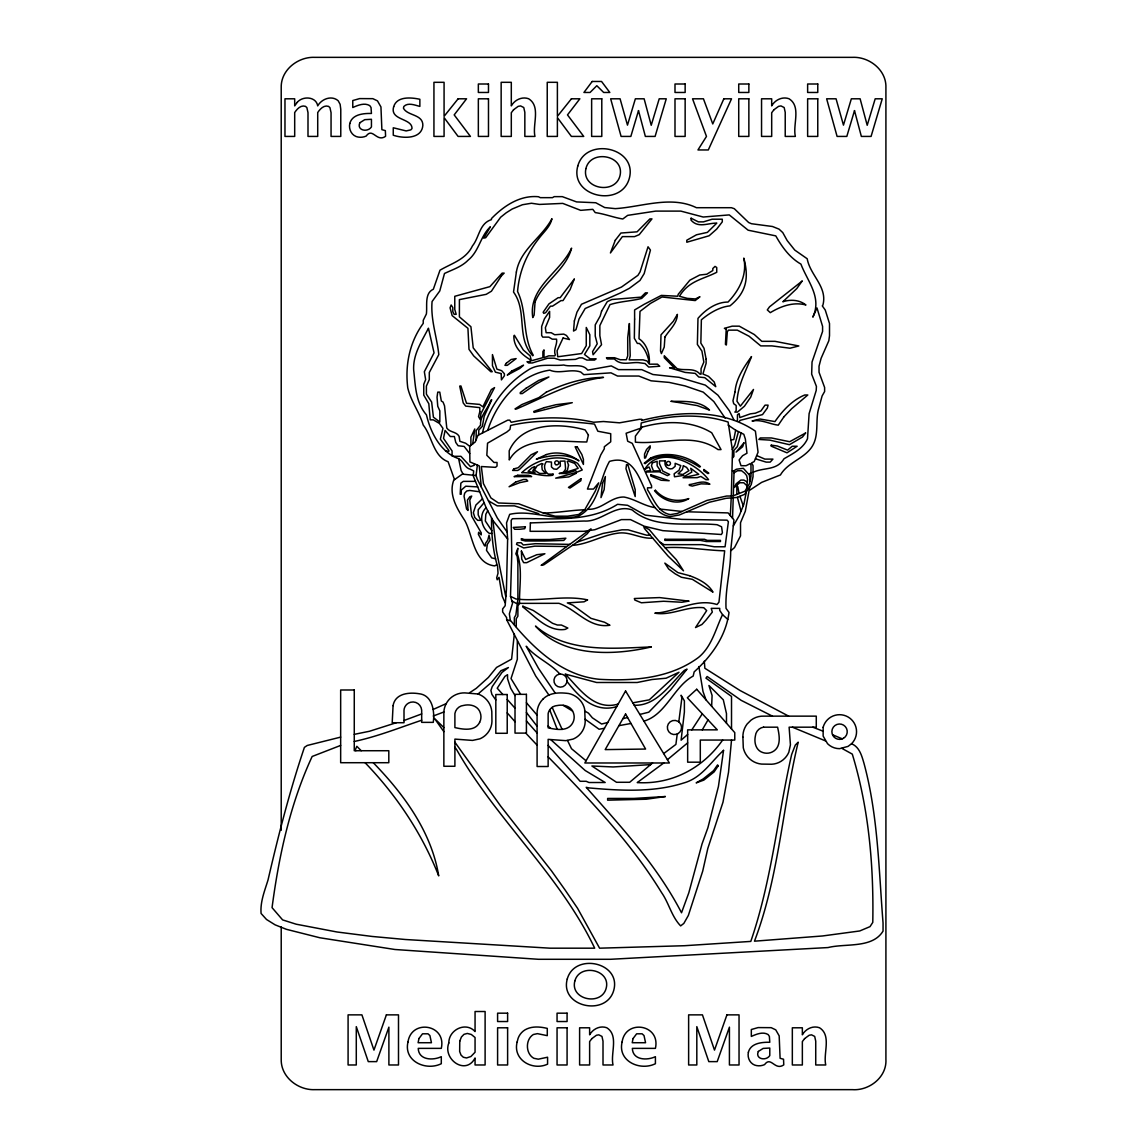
<?xml version="1.0" encoding="UTF-8"?>
<svg xmlns="http://www.w3.org/2000/svg" width="1147" height="1147" viewBox="0 0 1147 1147"><rect width="100%" height="100%" fill="white"/><g stroke="black" fill="none" stroke-linecap="round" stroke-linejoin="round"><path stroke-width="1.5" d="M733.291 495.805L734.08 470.743L736.317 469.252L743.299 468.277L749.335 474.944L750.109 480.98M732.546 518.243L733.22 498.013M481.296 486.973L479.274 465.897L469.912 461.911L469.697 446.269L475.288 441.91L477.926 435.33L507.734 420.16L509.755 420.16L511.189 422.297C538.172 416.519 566.661 416.318 593.616 422.254L603.422 421.508L619.538 422.827L639.467 419.3L641.775 419.3L641.603 420.49C678.594 410.984 722.782 408.748 755.414 431.157L758.052 452.205L754.21 461.567L751.514 462.944L753.034 465.567L753.034 476.722L751.242 484.622L744.575 494.357L737.091 497.44L726.008 498.328L709.233 502.286L679.167 515.032L670.178 516.566C639.18 512.25 646.378 450.628 609.487 461.395C599.279 479.274 599.035 505.354 578.662 516.035C555.478 522.2 532.695 509.153 509.698 514.329L506.544 522.86L507.634 539.033L506.429 589.673L505.153 605.745L502.644 608.914L502.644 611.953L506.659 617.703L506.659 619.724L535.721 676.042L548.911 695.053M730.324 515.577L731.198 498.314M731.313 496.02L732.503 450.671L728.116 422.053C699.928 412.963 669.404 415.071 641.216 422.999L640.729 428.921M749.808 486.715L745.321 511.261L740.518 522.717L740.518 535.893L734.51 547.578L730.682 550.904C730.797 570.116 725.076 589.042 726.037 608.369L729.019 612.455C725.836 636.399 711.513 656.127 694.164 671.884L693.189 676.056C673.834 686.48 666.092 714.724 643.926 721.133M491.547 517.914C491.332 534.129 492.981 551.119 497.583 566.532L498.027 573.213L496.68 577.816L497.196 579.78L499.017 577.342L502.257 596.311L505.153 602.792M514.343 633.961L511.605 659.138L496.536 667.454L488.35 677.461L476.306 688.315L469.539 692.788M474.428 463.646L474.27 465.266L470.485 466.657L460.922 456.32L452.821 456.32M730.682 550.904L733.937 519.921L728.101 512.91L686.838 511.777M746.783 488.192L747.529 479.575L746.668 475.618L744.761 473.252L741.593 470.743L737.535 470.743L734.037 472.793M507.16 532.065L497.296 517.957L477.295 479.231L476.062 475.518L477.41 464.922M677.246 733.922L675.898 744.417L663.683 753.593M678.795 721.936L681.848 698.179L681.103 695.225L684.386 700.86L684.386 712L681.103 740.188L687.655 734.481M746.367 491.748L743.916 504.121L739.356 515.404L733.306 525.957M728.116 425.093L735.657 430.211L733.793 439.516L730.682 440.047M711.642 706.294L712.086 695.483L708.932 685.49L723.298 699.799L726.481 713.62L726.481 723.198M738.453 431.616L734.768 445.022L732.302 449.452M741.134 432.964L737.335 446.656L733.879 450.355L733.879 456.434L732.503 457.94M482.428 433.036C488.378 407.4 505.253 384.589 527.419 370.538C538.674 362.595 551.463 366.466 563.736 365.004C571.235 367.456 582.289 362.796 587.751 370.123L611.265 365.907L618.462 369.635L641.761 369.635L652.901 374.51L679.081 377.334L705.305 385.12L717.979 395.228L729.363 410.755L733.865 419.831M487.719 430.34C496.737 402.095 519.132 374.696 549.771 370.151C559.521 374.323 570.489 368.474 580.712 372.015L583.794 374.653L611.007 372.847L617.53 376.044L638.807 376.044L651.08 380.818L669.203 382.41L685.017 385.908L703.24 392.145L713.835 401.579L725.205 418.196M739.471 421.58L739.958 420.39L762.511 414.597L767.329 408.074L768.089 405.135L765.049 405.135L760.934 410.913L755.357 413.192L750.339 413.852L739.829 417.58L739.155 413.58L737.449 414.698L737.449 420.777M665.074 547.721C685.189 546.388 704.774 550.288 724.675 550.818L718.954 602.175L717.018 604.526C695.727 597.802 675.898 612.039 654.837 613.186C671.497 615.982 686.981 605.874 703.814 607.752L706.667 610.62L695.526 627.552L701.921 624.484L706.065 620.025L712.344 612.068L711.212 608.369L719.728 608.369L719.728 610.405L722.538 614.62C715.484 629.416 711.771 646.564 698.509 657.432C670.206 678.393 633.732 681.232 599.695 679.325C562.188 675.812 533.842 648.786 510.888 620.9L506.659 619.724M708.014 719.9L702.279 729.85M702.308 713.792L691.813 729.85M487.719 510.702L485.826 514.286L485.339 520.982L491.834 530.746M549.714 709.85L549.155 710.767A9.577 9.577 0 0 0 548.137 713.821L548.137 727.829C556.41 729.678 568.138 731.843 572.855 722.639A12.187 12.187 0 0 0 573.543 713.176C571.392 706.05 563.521 704.186 556.998 705.591A10.036 10.036 0 0 0 552.868 706.91L551.951 707.513A9.793 9.793 0 0 0 549.714 709.85L557.155 729.119M584.755 509.784L595.221 491.26L598.705 482.844L593.515 489.066L587.436 489.066L600.741 454.929L604.311 448.792L604.311 446.757L610.72 441.81L610.72 433.695L597.845 431.229L594.504 424.075C566.704 420.92 538.072 418.999 510.644 425.451L509.956 429.437L506.831 432.032L487.547 443.172L486.83 455.287L493.999 462.456L497.038 462.456L497.038 466.04L495.49 467.345L481.339 466.542L483.432 483.59L490.945 497.956L498.458 502.974L518.673 503.777L543.348 513.024L555.091 516.179L567.65 516.179L578.676 514.501L584.755 509.784C570.848 510.2 557.241 512.881 543.348 513.024M445.566 451.144L448.878 451.301L448.878 450.499L440.348 439.201L442.957 428.376L439.416 423.429L433.294 419.845L430.211 419.845L428.82 403.73L423.745 395.084L423.745 384.317L425.652 379.614L424.333 371.728L434.053 352.832L428.448 328.214C421.738 341.39 412.877 354.366 413.666 370.022C415.443 385.621 415.472 402.196 426.455 414.884C430.526 432.491 440.548 452.305 458.628 458.7C463.574 461.051 464.521 467.933 470.413 469.281L473.682 470.93L473.195 475.733L486.113 507.662C478.528 514.845 481.353 527.663 489.296 533.369L492.006 533.369M722.639 740.059C702.91 768.175 671.87 784.677 637.23 782.598L663.755 762.984M484.091 502.673L478.184 509.798L478.184 514.86L480.736 520.351L477.697 520.351L474.815 517.512L473.353 512.652L475.905 505.024L482.5 498.73M667.411 759.715L687.655 742.869M496.493 564.811L494.773 565.901C473.553 563.621 473.051 535.549 464.822 520.609C457.137 508.924 448.377 494.715 453.725 480.22L462.313 474.112L476.062 475.518M652.557 762.984L629.674 782.283L616.498 782.283L591.895 765.995L613.143 766.956L650.621 764.605M577.213 542.087L587.336 533.656L590.992 528.796L541.155 565.342L543.707 564.898L577.213 542.087L603.078 533.427L622.004 529.828L628.083 529.828L646.55 535.19L650.177 535.19M749.622 490.285L761.651 482.371L780.433 474.958C787.559 462.671 803 459.072 811.316 447.717C819.316 436.477 815.402 422.741 818.227 410.124L822.112 395.944L824.621 391.528L824.621 387.485L819.03 372.259L819.03 366.18L821.094 358.337L828.837 340.716L829.51 335.684L829.51 323.526L825.252 310.048L822.313 305.905L822.915 305.102C827.718 286.779 810.155 275.438 807.187 258.749L794.771 250.089L787.186 240.569L782.77 232.597L779.057 229.142L772.476 226.504L751.457 223.722L748.661 222.518L734.281 208.682L731.399 207.707L696.43 207.707C671.038 195.277 641.617 206.976 615.279 208.639L604.698 207.55L595.78 202.747L576.568 201.915L562.302 196.639L554.202 196.639L552.453 197.657L540.294 197.657L538.488 196.739C520.021 194.961 503.719 205.944 491.432 218.604L491.432 219.622C479.26 223.421 479.417 237.329 472.449 245.917C465.926 259.537 451.717 263.28 439.989 270.205L433.351 289.23C424.218 293.259 427.458 306.134 426.383 313.991L423.229 320.343L423.229 323.382C409.637 342.035 404.934 365.076 407.758 387.858C410.884 401.278 419.429 412.146 423.229 425.064C432.132 436.319 433.279 456.42 448.119 461.725L454.499 479.561M478.055 693.992A21.062 21.062 0 0 1 484.851 697.964L486.715 699.813A20.374 20.374 0 0 1 491.805 711.57L491.948 721.678A19.47 19.47 0 0 1 485.984 734.783A20.044 20.044 0 0 1 479.804 738.854L472.535 740.417L454.9 739.112L454.9 766.268L443.86 766.268L443.86 713.993C443.516 707.498 446.584 701.032 451.732 697.104A20.746 20.746 0 0 1 464.822 692.888L478.055 693.992L491.346 682.479L500.952 670.708L508.422 667.54L501.97 672.443L492.221 686.652L490.902 690.48L491.905 694.408L495.819 699.957M443.889 711.986L433.251 716.015M640.399 428.318L626.119 433.265L627.667 441.222L632.269 443.344L651.568 485.769L651.568 487.79L647.539 487.79L647.539 489.812C653.69 499.045 657.819 512.422 670.264 514.602L677.275 513.483L706.896 500.436L726.653 496.02L732.732 496.02L744.991 491.188L749.651 483.36L750.984 476.378L750.984 465.238L750.152 463.646L746.08 465.711L741.019 465.711L739.112 459.947L742.568 455.717L746.969 453.223L745.378 439.129L743.815 434.312L735.657 430.211M446.197 703.627L433.15 709.463M732.503 470.743L734.08 470.743M421.68 713.936L404.002 720.502M748.647 473.983L750.984 473.109M753.034 472.335C763.945 467.087 776.605 470.973 784.032 458.757C792.907 453.581 803.115 448.678 807.502 438.771L809.108 413.651L816.205 390.467L816.42 386.424L811.66 374.151L812.033 362.008L822.585 331.426L822.585 326.365L816.994 307.97L812.836 317.131C822.17 297.245 807.574 281.603 800.921 264.111C789.666 257.659 782.125 247.121 775.788 235.881L748.131 230.203L729.263 214.905L703.211 217.027L680.845 211.105L655.711 211.105L627.667 215.364L622.792 218.991C613.616 217.457 604.641 213.916 595.236 212.596L592.798 209.342L580.683 210.345L562.747 203.392L539.463 204.424L531.448 203.248L522.444 204.74L512.164 209.026L506.171 212.826L500.622 217.256L485.683 237.716L483.69 238.117L490.386 226.805C480.407 235.938 479.145 251.25 468.162 260.125C461.696 266.807 452.664 269.574 444.491 273.473L439.774 290.965L432.075 301.546C430.498 319.64 436.978 336.96 438.799 354.609L429.293 372.503L429.293 379.6L426.397 386.08L426.397 394.181L431.659 402.081L433.408 417.178L439.846 422.024L439.846 410.87L437.753 406.267L437.036 397.149L437.753 392.131L439.774 392.131L441.323 401.006L443.057 402.067L444.534 405.837L446.771 428.003C449.767 432.591 456.391 431.444 459.087 436.29L459.875 441.294L465.639 443.229L469.697 446.269M421.68 720.23C399.242 727.786 377.463 736.546 354.265 741.478M340.659 745.421L312.156 756.475C290.162 803.803 278.864 856.106 272.054 907.65L282.621 919.908L296.141 924.195L336.96 931.981L372.144 936.454L405.45 939.508L550.101 948.182L594.691 948.182C559.636 874.688 496.637 820.162 456.664 749.679L454.9 747.199M396.303 722.725L369.463 731.27L354.265 734.352M607.738 722.495L601.602 724.029L592.354 717.793L588.454 713.133L584.941 711.154M622.893 718.696L627.581 717.52M639.854 714.438L648.786 712.201L670.694 689.691L687.039 669.131L684.286 670.422C670.034 684.358 656.442 706.065 634.262 705.262M340.659 737.12L307.253 745.464L304.414 747.357C289.79 790.656 278.406 835.159 268.025 879.978C264.685 890.861 260.111 901.857 261.086 913.471L266.52 919.493L275.122 924.855L286.435 929.328L319.841 937.759L394.926 949.501L538.502 959.293L610.448 959.293L828.019 947.565C845.525 943.149 872.337 948.727 883.047 931.106L883.047 923.005C878.803 869.727 878.043 815.23 863.978 763.314C861.798 755.873 859.49 746.926 851.518 743.743M604.469 728.273L599.092 729.234L585.142 719.241M618.907 725.664L630.993 723.47M588.081 509.297C601.63 510.014 610.706 496.622 624.025 497.038C634.85 499.045 643.782 505.841 654.708 507.562M618.161 704.072C594.232 711.054 579.593 688.903 565.213 674.063L596.626 682.494L637.159 682.494L652.026 679.511L666.12 678.207L678.995 672.257L649.302 699.842L632.8 702.839M616.713 706.638C595.035 713.162 579.12 697.19 566.962 681.39M477.726 486.916L465.768 486.199L461.18 490.185L461.18 494.242L460.176 494.242L460.85 483.145L463.316 481.367L475.475 481.367M586.06 760.791L571.493 748.69L567.521 740.503M479.69 491.791L469.711 490.443L466.729 490.988L464.664 493.224L464.048 496.207L466.585 509.067L468.062 510.458L467.446 500.078L469.811 496.78L471.718 496.063L469.754 500.106L471.704 516.193L481.224 532.853L481.224 534.889L478.614 532.294L478.371 534.316L484.536 545.872L485.468 545.872L485.468 543.434L487.79 540.108L489.023 535.19L490.113 540.108L487.332 544.338L486.514 550.359L491.676 557.886L495.604 558.833M652.7 538.115C640.499 539.147 629.631 531.09 617.373 533.255C601.96 535.334 587.909 544.295 572.582 545.355M763.587 727.184L777.594 727.184C779.444 735.456 781.609 747.184 772.404 751.902A12.187 12.187 0 0 1 762.941 752.59C755.816 750.439 753.966 742.553 755.357 736.044A9.821 9.821 0 0 1 763.587 727.141M681.848 511.462L659.64 509.01M755.515 458.814L766.124 462.112L770.182 462.112L772.906 459.115L764.877 459.115L756.948 455.674M569.586 544.381L535.348 543.707L523.261 544.968L521.154 542.76L517.111 542.76L516.508 544.381L523.735 547.965L534.731 546.144L566.374 546.502M822.657 731.026L812.807 727.184M832.593 734.783L842.242 738.826M825.338 740.833L792.391 727.184M538.818 513.67L514.458 505.856L497.196 505.856L488.464 500.838M841.884 748.374L852.293 754.109C868.838 808.477 873.799 865.741 872.781 922.389L870.014 926.633L859.734 930.963L822.585 935.966L754.468 941.185C778.813 877.211 782.383 808.148 798.183 742.181L795.315 745.048L791.645 754.497C777.58 816.664 771.616 880.953 750.783 941.415L684.472 945.716L599.58 948.182L577.543 908.266L564.998 889.843L551.478 870.845L500.809 806.284L454.9 742.209M788.663 716.144L739.973 690.465L704.875 668.271L704.301 661.202M659.74 542.029L676.386 559.765L683.512 570.833L668.128 556.137L644.399 528.437L643.969 526.674L649.274 529.642L659.74 542.029L664.07 544.653L702.294 544.653L714.266 546.775L725.076 546.775L728.388 521.727L727.112 520.15L681.533 519.376L645.302 515.132L627.595 505.297L617.559 504.307C586.533 524.036 547.176 517.584 512.336 518.745L511.175 520.408L511.777 553.829L510.501 596.368L515.978 599.006C539.85 601.802 564.166 594.806 587.622 599.895L584.052 601.817L567.321 602.906L572.941 605.243L590.977 618.348L604.612 622.262L609.917 625.244C589.042 628.57 576.712 609.516 558.947 603.322L516.207 603.379L511.849 600.87M772.433 716.144L741.163 700.344L707.14 676.501L705.95 678.149L731.514 696.415L731.514 728.918M747.486 482.113L743.916 480.077L740.876 480.077L736.145 483.79L734.367 487.432L739.7 482.758L743.743 482.758L747.055 485.855M563.163 705.319L572.482 711.025M550.904 739.772L585.199 770.526L605.186 782.512L588.97 782.512L586.189 781.293L580.138 781.293L548.137 745.378M722.538 614.62L727.829 619.452M469.697 453.581L464.148 446.427L458.112 445.739L455.76 442.427L454.37 436.52L450.312 436.52L445.093 430.426L443.516 438.369L452.061 450.943L452.061 456.004M548.137 726.008L550.46 728.288M443.86 727.614L434.355 718.28L443.86 731.657M361.233 750.726L356.817 746.31L355.269 749.966L355.842 750.726M373.262 762.712C403.701 793.996 431.473 831.776 438.713 875.878C422.182 833.711 396.518 795.244 365.076 762.712M559.951 674.135C550.202 663.109 535.735 657.776 526.201 646.22L538.517 668.371L555.32 693.247M515.017 721.707L507.218 712.875M525.756 733.105L537.097 745.134M548.137 756.862C589.429 799.158 630.563 841.955 661.604 892.638C668.988 903.205 671.54 916.525 680.644 925.901L683.841 923.407L688.343 915.478L702.71 871.132L707.828 848.393L722.997 802.169L728.517 772.275L731.514 740.059M537.097 715.111L526.416 702.724M502.859 694.523L497.225 688.214L504.995 676.329L507.548 674.68L507.548 678.737L510.73 688.358L515.017 695.555M507.218 699.426L515.017 708.186M526.416 720.99L537.097 732.976M507.634 539.033L492.938 520.509L486.113 507.662M505.755 596.583L496.465 550.703L492.938 520.509M526.416 712.473L537.097 726.252M520.638 694.336L511.017 678.565L517.326 659.31L517.326 641.073M463.159 474.112L461.137 470.585L458.628 458.7M552.166 707.384L562.159 729.463M743.256 505.77L739.915 496.278M739.055 493.54L737.822 486.744L736.804 485.798L736.876 494.386M741.034 511.247L737.392 497.311M510.501 596.368L512.551 603.164L509.368 613.831L510.329 620.541M698.853 666.55L703.011 691.526L705.993 699.856M478.629 434.971L478.844 429.953L482.371 426.326L484.163 416.361L491.748 399.816L490.844 400.289C487.991 408.963 479.905 415.615 480.536 425.15L476.177 430.598L476.177 439.717M516.265 626.792L516.265 618.692L517.885 616.125L517.885 605.989L519.519 603.379C519.175 586.992 522.774 569.242 517.254 553.772L517.87 548.237L515.835 553.772L517.211 556.481L517.885 562.517L517.885 599.006L515.878 614.978L514.358 617.616L514.358 624.714M472.722 443.903L474.772 428.978L470.887 437.236L470.887 445.337M281.216 830.328L281.216 87.588C280.728 70.039 298.019 56.59 314.765 57.35L852.35 57.35C869.125 56.475 886.531 69.996 885.914 87.588L885.914 1059.412C886.946 1077.148 869.225 1090.883 852.35 1089.65L314.765 1089.65C298.034 1090.353 280.8 1076.947 281.216 1059.412L281.216 926.977M706.136 359.24L706.122 363.298L702.925 373.979L708.516 376.388L714.237 382.023L715.757 386.668L704.788 377.678L698.738 377.005L695.211 373.377L685.117 372.417L669.604 367.814L674.651 368.273L664.271 357.721L664.271 355.771L677.103 368.631C684.716 371.069 694.179 367.226 700.043 374.151L701.061 374.151L701.061 368.631L703.842 362.108L701.935 351.125L697.376 344.43L697.978 318.379C705.362 309.79 716.345 301.976 728.03 302.062C739.385 290.119 747.285 275.036 743.801 258.089C748.905 277.359 746.998 291.983 729.994 305.862C719.398 306.98 709.434 313.059 701.362 319.812L700.846 343.111L704.029 348.301L706.136 359.24M742.898 737.105L743.285 747.787A21.119 21.119 0 0 0 747.973 757.135L749.823 758.999A20.374 20.374 0 0 0 761.594 764.088L771.702 764.232A19.47 19.47 0 0 0 784.792 758.267A20.044 20.044 0 0 0 788.864 752.088L790.426 744.819L789.122 727.184L816.277 727.184L816.277 716.144L764.002 716.144A19.829 19.829 0 0 0 751.07 720.115L747.127 724.015A20.746 20.746 0 0 0 742.898 737.105M530.373 522.917L530.1 531.319L583.837 531.319L594.863 529.713L621.387 519.605L630.506 519.605L644.141 526.186L662.851 530.66L721.377 534.502L722.409 532.753L721.578 526.788L717.133 524.724C689.046 521.957 655.31 529.785 632.198 509.971C614.835 503.605 601.257 522.315 584.052 521.025L530.373 522.917M650.908 474.786L650.865 476.034L661.159 480.263L669.174 480.722L650.908 474.786M634.606 319.067L634.348 338.308L637.345 343.44L639.366 343.44C645.087 348.33 647.725 355.67 649.374 362.724C649.804 353.864 646.736 343.828 638.994 338.723L639.997 311.411L650.478 303.41L661.977 296.987L695.211 300.571L699.942 296.758L695.369 298.951L687.282 298.363L679.454 296.284C688.73 280.771 702.695 279.438 716.732 272.298L716.732 267.509L715.025 266.405L712.817 268.498L712.817 270.52L706.767 274.233L699.713 275.008L689.849 280.198L678.235 294.263L677.719 296.227L661.303 295.41L644.213 304.285L634.606 309.948L634.606 319.067M726.209 329.232L725.42 344.415L726.352 345.018L727.313 331.884L728.374 330.15L737.335 330.15L749.034 336.214L760.748 345.892L771.902 345.892L789.996 348.215L798.828 345.964L774.999 341.333L761.823 341.333L754.31 334.537L739.285 326.164L732.187 326.164L724.388 328.343L726.209 329.232M665.418 460.893C663.439 465.51 667.654 470.026 672.343 468.65L675.153 466.342L675.153 463.302L680.788 465.582L679.067 470.27L674.121 473.797L674.508 476.794L682.938 475.503L684.831 476.22L691.813 472.105L690.68 468.263L698.752 474.313L683.067 477.74L697.175 477.654L700.817 476.421L705.95 479.675L708.531 479.675C695.412 462.141 658.908 444.964 644.772 469.395L649.016 466.958L650.679 470.643L646.65 471.087L646.248 472.019L659.425 471.804L667.382 475.647L669.633 474.471L662.808 471.13L659.496 463.761L659.496 460.893L665.418 460.893M448.821 1042.967C442.455 1059.369 465.911 1075.943 475.059 1057.964L475.059 1064.975L485.109 1064.975L485.109 1011.511L475.059 1011.511L475.059 1031.554C465.825 1021.317 448.649 1029.791 448.821 1042.967M691.125 218.217L691.01 220.109C698.208 228.482 707.871 222.977 716.789 223.12L707.412 232.368L696.53 234.777L686.795 240.21L686.795 242.232L709.104 235.78L716.703 229.085L722.28 221.873L722.28 219.206L712.144 219.206L703.426 221.873L698.365 221.873L691.125 218.217M521.455 538.66L521.355 539.993L525.283 540.983L544.538 540.983L563.794 540.438L565.858 538.201L549.7 539.534L524.365 539.534L521.455 538.66M407.988 1042.006C403.328 1061.161 425.924 1071.327 441.294 1063.713L441.294 1056.674C433.079 1060.645 418.612 1060.301 418.239 1048.372L441.294 1048.372C446.713 1024.271 411.329 1018.765 407.988 1042.006M501.182 373.564L501.425 379.886L504.393 375.786L504.393 373.75L501.712 370.71L496.895 369.133L492.45 354.595L492.45 365.75L495.432 372.187L501.182 373.564M521.398 551.076L521.727 559.119L523.663 562.675L526.702 562.675L544.897 553.743L536.839 554.704L525.684 559.492L521.398 551.076M622.104 1042.006C617.444 1061.161 640.04 1071.327 655.41 1063.713L655.41 1056.674C647.195 1060.645 632.728 1060.301 632.355 1048.372L655.41 1048.372C660.83 1024.271 625.445 1018.765 622.104 1042.006M517.139 1042.035C512.523 1059.756 532.495 1071.183 547.578 1064.158L547.578 1057.219L538.301 1059.183L533.857 1058.294C525.469 1053.706 525.24 1039.469 533.355 1034.508L537.427 1033.648L547.277 1035.655L547.277 1028.4C539.979 1026.651 531.778 1025.948 525.025 1029.848A16.431 16.431 0 0 0 518.129 1038.236L517.139 1042.035M574.375 320.931L573.543 331.039L575.98 329.662L579.049 318.952L585.185 308.5L620.427 292.972L629.416 288.298L639.983 280.456L644.198 273.56L650.435 250.06L648.041 246.791L640.069 271.882L637.933 275.337L621.488 287.051L581.472 304.27L576.955 312.185L574.375 320.931M664.93 539.276L664.83 540.38L700.301 540.38L706.28 541.527L720.459 541.527L720.459 540.38L707.283 540.38L704.459 539.276L664.93 539.276M771.228 445.151L771.142 446.14L786.985 452.821L797.165 446.24L792.262 446.24L787.588 450.14L777.25 445.982L771.228 445.151M585.916 168.623C581.285 189.069 615.466 195.162 620.04 175.505C624.671 155.074 590.49 148.981 585.916 168.623M568.539 465.051L567.493 469.955L564.697 472.722L578.174 468.392L574.719 463.402L568.123 460.951L567.249 461.467L568.539 465.051M393.693 106.685C389.478 120.607 412.289 117.969 412.002 128.55L410.827 129.869L406.153 130.93L393.263 127.776L393.263 135.217C403.084 138.572 421.766 139.361 422.842 125.353C422.999 114.026 407.4 116.005 403.443 108.191L403.844 106.47C408.002 102.169 414.956 105.194 419.859 106.399L419.859 99.273C411.214 97.409 396.905 96.033 393.693 106.685M459.761 1041.161L459.66 1051.541L461.037 1055.111L463.331 1057.247L466.528 1057.964L470.887 1056.53L475.059 1052.243L475.059 1037.505L471.302 1034.465L467.302 1033.447L463.99 1034.336L461.409 1037.003L459.761 1041.161M349.792 123.503C348.645 128.693 351.011 134.471 356.115 136.522A13.535 13.535 0 0 0 366.194 136.049C372.718 127.002 376.546 142.687 385.593 136.307L385.349 130.629L381.879 129.654L380.947 106.943L377.478 100.879L372.861 98.671L359.628 98.599L352.774 100.549L352.774 107.531C357.878 105.266 364.488 102.427 369.778 105.639L371.026 107.474L371.442 113.467C363.542 113.281 352.186 114.256 349.792 123.503M602.49 483.504L600.985 497.612L604.139 489.64L605.372 476.564L602.49 483.504M723.556 750.353L718.438 786.441L707.914 827.69L702.05 843.877L688.817 892.782L681.519 912.768C657.288 865.928 621.057 826.528 586.189 787.329L588.985 787.917C620.24 790.67 653.145 792.649 683.397 783.086C701.462 778.196 710.624 762.182 723.556 750.353M748.389 1052.215C747.242 1057.333 749.593 1063.054 754.64 1065.076A13.363 13.363 0 0 0 764.59 1064.602C771.042 1055.656 774.827 1071.155 783.774 1064.86L783.53 1059.24L780.103 1058.294L779.171 1035.841L775.745 1029.848L771.185 1027.669L758.11 1027.583L751.328 1029.519L751.328 1036.429C756.375 1034.193 762.913 1031.368 768.132 1034.551L769.379 1036.372L769.78 1042.279C761.981 1042.107 750.755 1043.067 748.389 1052.215M629.388 323.597L627.71 337.691L627.71 355.928L626.334 359.742L620.255 359.742L614.52 357.721L606.433 357.721L607.222 358.954L614.319 358.954C621 365.979 629.961 362.165 638.162 362.595L645.03 363.527L648.672 367.054L659.726 366.237L657.503 364.173L649.388 364.173L646.951 360.932L643.051 359.843L629.158 359.843L630.205 355.928L629.388 323.597M671.138 401.307L697.132 405.551L709.506 410.067C699.67 400.145 684.028 401.536 671.138 401.307M516.379 271.997L513.526 292.055C527.62 311.267 515.906 338.121 532.782 355.756L533.212 355.14C522.086 335.67 527.348 311.597 517.555 291.51C519.147 271.825 526.545 254.046 538.703 238.734C543.348 232.382 550.345 226.69 551.951 218.676C541.785 237.716 520.121 249.573 516.379 271.997M823.145 727.284L823.145 736.087L827.546 743.7A16.99 16.99 0 0 0 839.561 748.676L848.049 746.396L851.576 743.7A16.99 16.99 0 0 0 848.049 716.975A16.99 16.99 0 0 0 823.145 727.284M689.433 484.593L689.333 485.353L692.286 486.084L701.089 483.833L709.907 484.163C703.125 479.589 696.215 483.79 689.433 484.593M664.945 337.017L664.228 347.097L661.389 353.606L660.529 350.996L661.002 334.838L673.26 321.361L677.39 314.378C677.303 323.311 669.432 329.906 664.945 337.017M626.549 464.693L625.975 468.707L635.194 496.579L635.194 489.64L627.939 464.979L626.549 464.693M577.787 166.014C569.313 196.969 621.129 208.037 629.287 178.445C637.761 147.49 585.959 136.407 577.787 166.014M567.249 979.036C559.593 1007.009 606.39 1017.002 613.76 990.277C621.416 962.304 574.618 952.311 567.249 979.036M574.876 980.886C569.744 999.668 601.171 1006.392 606.132 988.427C611.265 969.645 579.837 962.935 574.876 980.886M535.047 301.976L534.129 315.081L532.767 317.561C528.064 287.424 560.324 272.441 571.593 248.125C565.944 269.946 543.148 282.062 535.047 301.976M703.943 469.539L703.728 470.757L707.914 473.611L708.832 473.166L703.943 469.539M393.077 705.634L392.202 722.725L404.002 722.725L404.002 710.151A8.861 8.861 0 0 1 408.619 703.039L410.655 702.236A8.861 8.861 0 0 1 421.68 710.151L421.68 722.366L433.251 722.366C434.856 711.556 432.519 695.154 419.085 693.734C409.135 692.114 395.199 693.333 393.077 705.634M418.927 1038.565L418.11 1042.723L431.444 1042.723L429.91 1035.583L428.003 1033.805L422.526 1033.805L418.927 1038.565M633.044 1038.565L632.226 1042.723L645.56 1042.723L644.026 1035.583L642.119 1033.805L636.642 1033.805L633.044 1038.565M567.019 681.103L566.675 682.78A6.567 6.567 0 0 1 555.506 684.888A6.567 6.567 0 0 1 559.263 674.164L560.969 674.078A6.567 6.567 0 0 1 567.019 681.103M359.828 122.758C356.402 130.5 367.714 132.751 371.442 126.93L371.442 119.288L364.746 119.675L359.828 122.758M758.31 1051.469C754.912 1059.111 766.096 1061.348 769.78 1055.584L769.78 1048.043L763.156 1048.415L758.31 1051.469M735.026 391.873L732.962 400.762L733.707 403.701L736.173 405.493L736.173 410.554L734.883 412.117L737.421 412.103L744.417 406.253L750.74 397.077L753.493 389.45L740.374 406.138L736.991 401.278C738.008 385.105 745.722 371.37 751.514 356.602C743.916 366.954 736.001 378.797 735.026 391.873M588.411 435.071L586.762 441.968C562.804 442.082 523.634 434.713 509.254 459.947L509.196 450.814C521.584 422.397 559.736 422.713 585.156 429.939L588.411 435.071M563.062 338.035L557.069 350.767L557.729 356.774L581.629 353.548L586.26 345.691L586.26 327.454L589.83 334.723L589.83 345.878L584.483 354.48L590.088 358.839L596.153 358.839L594.547 360.072L586.891 360.072L582.332 357.864L579.292 357.864L575.522 359.369L560.123 360.043L554.331 358.208L547.678 358.208L532.294 362.968L528.581 362.968L527.003 361.706L530.186 361.706L530.186 359.685C521.785 354.566 513.641 347.211 513.856 336.1L514.358 335.239L523.29 349.978L530.186 355.943L531.362 360.775L542.889 357.649L542.889 351.57L543.993 349.864L543.993 357.649L548.725 355.842L554.804 355.842L555.306 354.968C553.098 349.419 557.528 344.688 556.553 339.168L552.28 339.168L548.796 337.118L542.717 337.118L541.656 335.383L541.656 326.451L544.424 318.837L549.614 311.339L549.614 317.418L545.355 327.698L546.13 332.716L551.191 332.716L554.704 334.752L563.75 334.107L566.46 335.483L569.486 339.541L563.062 338.035M553.083 474.141L552.797 475.259C542.244 477.109 532.222 472.177 521.742 472.707C536.208 459.029 559.679 452.535 577.572 463.345L582.26 469.955L576.64 472.306L575.622 470.557L566.274 473.482L559.177 473.482L562.675 472.722L564.826 470.542L565.586 468.679L564.926 461.037L560.166 461.18L560.353 466.069L556.682 469.309L553.7 468.965L551.449 466.929L551.449 462.069L546.402 461.624C543.234 465.481 544.223 471.259 548.295 474.141L553.083 474.141M522.86 606.218L522.702 606.863C535.09 616.383 547.793 631.911 565.113 629.416L567.837 628.054L561.413 625.029L557.37 625.029L552.596 623.323L533.183 610.433L522.86 606.218M479.819 411.687L478.543 416.59L480.235 419.558L480.923 413.608L494.558 387.6L491.346 389.564L482.873 406.855L479.632 404.404L466.514 403.271L460.908 385.951L459.718 386.109L463.216 402.927L465.711 406.11L479.819 407.629L479.819 411.687M683.383 465.782L682.393 469.61L678.164 473.797L682.938 474.485L688.917 470.671L686.566 467.374L683.383 465.782M601.573 311.167L600.182 316.042L595.221 324.888L595.221 336.028L597.229 343.799L592.569 351.613L593.114 354.753L601.53 344.702L599.852 335.741L599.852 325.605L609.975 304.615C620.298 301.331 631.094 301.145 641.646 298.435L647.453 292.843L645.431 292.843L641.13 297.13L611.881 299.51L607.279 301.647L601.573 311.167M638.506 110.614L630.836 136.421L621.101 136.421L610.663 98.8L620.083 98.8L627.481 125.138L635.366 98.8L644.127 98.8L651.224 125.281L659.21 98.8L666.264 98.8L655.095 136.421L645.36 136.421L638.506 110.614M854.501 110.614L846.816 136.421L837.095 136.421L826.643 98.8L836.063 98.8L843.461 125.138L851.346 98.8L860.121 98.8L867.204 125.281L875.19 98.8L882.244 98.8L871.075 136.421L861.354 136.421L854.501 110.614M652.342 462.901L651.467 465.825L653.417 470.872L660.514 470.872L657.131 465.825L657.131 461.266L652.342 462.901M743.93 442.885L742.654 446.742L736.073 452.104L743.93 442.885M525.383 526.788L524.724 528.71L519.691 529.269L514.616 529.269L513.239 527.419L525.383 526.788M386.381 1014.866L373.951 1050.107L361.907 1014.866L348.086 1014.866L348.086 1064.975L356.287 1064.975L356.287 1026.637L368.273 1061.62L376.66 1061.62L388.89 1027.153L388.89 1064.975L398.496 1064.975L398.496 1014.866L386.381 1014.866M726.926 1014.866L714.495 1050.107L702.437 1014.866L688.63 1014.866L688.63 1064.975L696.817 1064.975L696.817 1026.637L708.803 1061.62L717.205 1061.62L729.42 1027.153L729.42 1064.975L739.041 1064.975L739.041 1014.866L726.926 1014.866M501.311 276.011L491.432 291.209L486.213 294.335L459.402 299.611L459.402 316.844L470.915 326.723L473.209 347.856L492.206 371.714L490.816 371.714L473.711 355.928L468.994 349.333L467.933 328.3L452.162 315.626L450.068 307.84L451.158 305.002L452.807 307.554L452.807 311.611L454.169 314.335L456.191 314.335L454.771 309.475L454.771 296.299L489.884 286.65L502.128 273.129L504.164 273.129L501.311 276.011M615.294 240.239L610.419 252.971L622.391 236.612L634.549 236.612L639.223 234.662L651.955 218.891L649.919 218.891L637.072 231.823L620.9 233.042L615.294 240.239M574.231 279.137L570.145 289.517L563.019 300.6L560.983 300.6L552.51 306.149L550.474 306.149L545.671 312.658L543.764 313.375L543.148 312.242L548.926 303.912L558.116 297.69L560.152 297.69L574.231 279.137M648.084 451.33L645.489 457.94L644.542 458.112L644.542 454.054L646.593 449.423L650.163 445.825L650.163 447.86L648.084 451.33M723.829 98.8L712.76 123.948L703.441 98.8L692.544 98.8L706.48 136.421L697.95 149.956L708.301 149.956L731.528 98.8L723.829 98.8M542.76 463.99L541.8 465.768L542.244 469.797L545.743 473.453L539.592 473.453L534.473 470.17L537.083 465.84L541.599 463.531L542.76 463.99M625.574 690.981L584.812 762.984L669.389 762.984L625.574 690.981M625.574 714.008L605.186 749.608L645.603 749.048L625.574 714.008M534.946 467.316L532.796 470.757L535.047 472.808L528.107 471.374L531.807 467.919L534.545 466.614L534.946 467.316M506.343 363.212L504.924 365.348L507.275 365.348L516.136 358.595L511.161 359.484L506.343 363.212M718.051 766.01L714.108 771.902L703.799 780.118L696.172 782.871L703.24 778.899L713.549 770.684L717.606 764.877L718.051 766.01M783.946 416.791L778.254 425.164C769.594 424.075 761.293 419.142 752.059 421.006L759.988 419.028L774.956 421.58C782.598 410.64 792.204 400.174 804.764 394.984L807.803 394.984L791.645 408.733L783.946 416.791M479.618 722.395C474.901 731.585 463.173 729.435 454.9 727.585L454.9 713.577A9.821 9.821 0 0 1 463.761 705.391C470.27 703.885 478.156 705.821 480.306 712.918A12.187 12.187 0 0 1 479.618 722.395M297.159 102.413L294.693 105.882L294.693 98.8L284.972 98.8L284.972 136.421L294.693 136.421L294.693 112.535C296.987 109.065 300.829 104.735 305.46 106.341L306.866 107.603L307.998 112.635L307.998 136.421L317.719 136.421L317.719 112.535C320.027 109.051 323.913 104.778 328.544 106.37L329.935 107.632L331.053 112.635L331.053 136.421L340.774 136.421L340.774 109.309L340.129 104.334L338.207 100.778C331.712 95.015 321.59 98.914 317.719 105.882C316.128 96.319 302.536 95.832 297.159 102.413M802.097 281.101L796.821 288.542L782.856 301.776C790.469 299.209 799.502 299.826 805.94 304.973C793.466 301.632 780.921 306.206 770.297 312.658L767.3 309.919L769.537 306.822L802.097 281.101M642.048 427.157L635.395 436.104L635.395 442.183C662.765 444.764 693.318 431.989 718.008 449.595L721.047 449.595L711.713 432.763C690.967 420.089 664.787 420.662 642.048 427.157M592.196 81.466L583.938 92.463L590.06 92.463L596.813 85.71L603.666 92.463L609.803 92.463L601.544 81.466L592.196 81.466M513.555 109.754L511.304 112.736L511.304 136.421L501.153 136.421L501.153 82.312L511.304 82.312L511.304 105.882C514.673 99.918 521.928 96.319 528.624 98.742C541.112 106.485 532.208 124.779 534.975 136.421L524.839 136.421L524.839 112.334L523.763 107.531L520.58 105.925L518.186 106.356L513.555 109.754M773.938 109.754L771.687 112.736L771.687 136.421L761.551 136.421L761.551 98.8L771.687 98.8L771.687 105.882C775.057 99.918 782.326 96.319 789.007 98.742C801.495 106.485 792.591 124.779 795.358 136.421L785.222 136.421L785.222 112.334L784.161 107.531L780.964 105.925L778.584 106.356L773.938 109.754M591.852 1038.623L589.63 1041.576L589.63 1064.975L579.608 1064.975L579.608 1027.798L589.63 1027.798L589.63 1034.795C592.956 1028.902 600.139 1025.346 606.749 1027.741C619.093 1035.397 610.29 1053.476 613.028 1064.975L603.007 1064.975L603.007 1041.161L601.96 1036.415L598.806 1034.838L596.44 1035.254L591.852 1038.623M804.577 1038.623L802.355 1041.576L802.355 1064.975L792.333 1064.975L792.333 1027.798L802.355 1027.798L802.355 1034.795C805.696 1028.902 812.865 1025.346 819.474 1027.741C831.819 1035.397 823.016 1053.476 825.754 1064.975L815.732 1064.975L815.732 1041.161L814.685 1036.415L811.531 1034.838L809.165 1035.254L804.577 1038.623M458.126 98.8L444.075 116.334L444.075 82.312L433.939 82.312L433.939 136.421L444.075 136.421L444.075 117.611L458.097 136.421L470.428 136.421L454.183 114.901L466.557 98.8L458.126 98.8M571.421 98.8L557.385 116.334L557.385 82.312L547.234 82.312L547.234 136.421L557.385 136.421L557.385 117.611L571.392 136.421L583.723 136.421L567.493 114.901L579.852 98.8L571.421 98.8M805.61 432.993L802.513 437.007L789.451 444.706L769.795 440.118L758.87 439.444L760.26 437.953L771.401 437.953L789.652 441.724L805.61 432.993M513.899 468.865L512.623 470.442L517.684 470.442L519.462 469.453L537.499 451.732L531.104 454.8L518.258 467.704L513.899 468.865M542.889 699.197L541.069 701.29A19.829 19.829 0 0 0 537.083 714.237L537.097 766.511L548.137 766.511L548.137 739.356L565.772 740.661L573.041 739.098A20.044 20.044 0 0 0 579.235 735.041A19.47 19.47 0 0 0 585.199 721.936L584.655 709.262A20.417 20.417 0 0 0 579.952 700.057L578.088 698.208A21.119 21.119 0 0 0 568.754 693.519C559.937 692.387 549.528 692.286 542.889 699.197M696.702 689.261L687.354 697.777L717.291 729.85L687.655 729.85L687.655 762.182L700.301 762.182L700.301 740.059L734.768 740.059L734.768 732.632L696.702 689.261M511.791 371.026L507.275 375.083L519.706 368.517L523.534 365.176L511.791 371.026M650.55 458.14L644.213 463.202L645.173 463.66C660.342 449.696 684.573 456.95 699.541 467.087L700.43 466.614C687.971 455.531 665.948 450.613 650.55 458.14M525.943 388.346L520.265 392.575L520.265 393.593L522.286 393.593L535.62 384.374L548.897 376.962L538.875 380.345L525.943 388.346M546.216 392.217L538.875 397.622L521.842 404.561L515.003 408.92L516.465 409.006C544.882 396.733 572.138 381.578 603.494 377.392C583.751 377.506 563.937 383.715 546.216 392.217M515.691 482.041L509.082 486.758L519.82 482.629L527.763 481.023L526.416 479.503L523.376 479.503L515.691 482.041M580.898 478.7L568.439 487.403L569.973 488.092L580.898 480.722L580.898 478.7M655.439 490.299L654.536 490.744C662.694 500.766 677.16 505.956 688.817 498.587C676.787 502.458 664.127 500.092 655.439 490.299M576.052 473.381L568.769 476.937L555.693 478.156L575.307 472.693L576.052 473.381M546.445 454.556L536.294 459.173C550.187 455.244 565.772 452.692 578.963 460.85C569.758 453.882 557.6 450.9 546.445 454.556M677.992 733.621L676.286 734.324A7.097 7.097 0 0 1 667.411 726.553A7.097 7.097 0 0 1 677.992 721.334L679.468 722.452A7.097 7.097 0 0 1 677.992 733.621M843.403 738.338L841.554 739.112A7.685 7.685 0 0 1 832.894 735.528L832.134 733.679A7.685 7.685 0 0 1 836.923 724.46A7.685 7.685 0 0 1 846.529 728.445A7.685 7.685 0 0 1 843.403 738.338M517.741 475.274L514.057 476.636L531.635 476.579L528.896 475.274L517.741 475.274M544.237 407.644L533.756 411.443L534.043 412.39L572.281 402.683L556.037 404.705L544.237 407.644M651.152 646.965C613.473 655.74 563.435 657.317 535.491 626.076C567.708 653.303 611.996 648.327 651.152 646.965M688.802 601.128L681.791 602.261L663.611 601.257L641.388 602.777L634.836 600.053L634.348 598.519L659.625 597.587L688.802 601.128M665.332 796.534L646.277 799.23L607.638 800.176L607.638 798.441L633.976 798.441L665.332 796.534M488.479 84.003L478.342 84.003L478.342 92.463L488.479 92.463L488.479 84.003M685.146 84.003L674.995 84.003L674.995 92.463L685.146 92.463L685.146 84.003M748.862 84.003L738.725 84.003L738.725 92.463L748.862 92.463L748.862 84.003M817.768 84.003L807.631 84.003L807.631 92.463L817.768 92.463L817.768 84.003M488.479 98.8L478.342 98.8L478.342 136.421L488.479 136.421L488.479 98.8M601.788 98.8L591.637 98.8L591.637 136.421L601.788 136.421L601.788 98.8M685.146 98.8L674.995 98.8L674.995 136.421L685.146 136.421L685.146 98.8M748.862 98.8L738.725 98.8L738.725 136.421L748.862 136.421L748.862 98.8M817.768 98.8L807.631 98.8L807.631 136.421L817.768 136.421L817.768 98.8M577.142 446.742L575.12 446.742L583.422 464.435L583.422 459.359L581.873 454.542L577.142 446.742M354.265 689.992L340.659 689.992L340.659 762.712L388.804 762.712L388.804 750.726L354.265 750.726L354.265 689.992M526.416 694.336L515.017 694.336L515.017 733.105L526.416 733.105L526.416 694.336M507.218 694.523L495.819 694.523L495.819 733.291L507.218 733.291L507.218 694.523M507.619 1013.174L497.597 1013.174L497.597 1021.533L507.619 1021.533L507.619 1013.174M567.077 1013.174L557.055 1013.174L557.055 1021.533L567.077 1021.533L567.077 1013.174M507.619 1027.798L497.597 1027.798L497.597 1064.975L507.619 1064.975L507.619 1027.798M567.077 1027.798L557.055 1027.798L557.055 1064.975L567.077 1064.975L567.077 1027.798M689.591 575.708L677.906 572.611L664.83 563.105L668.672 568.998L675.182 573.83L681.39 577.256L692.344 579.307L712.99 592.167C708.402 583.794 698.365 578.834 689.591 575.708M555.722 464.592A2.022 2.022 0 0 0 558.761 462.843A2.022 2.022 0 0 0 555.722 461.094A2.022 2.022 0 0 0 555.722 464.592M667.425 465.195A2.022 2.022 0 0 0 670.465 463.445A2.022 2.022 0 0 0 667.425 461.682A2.022 2.022 0 0 0 667.425 465.195"/></g></svg>
